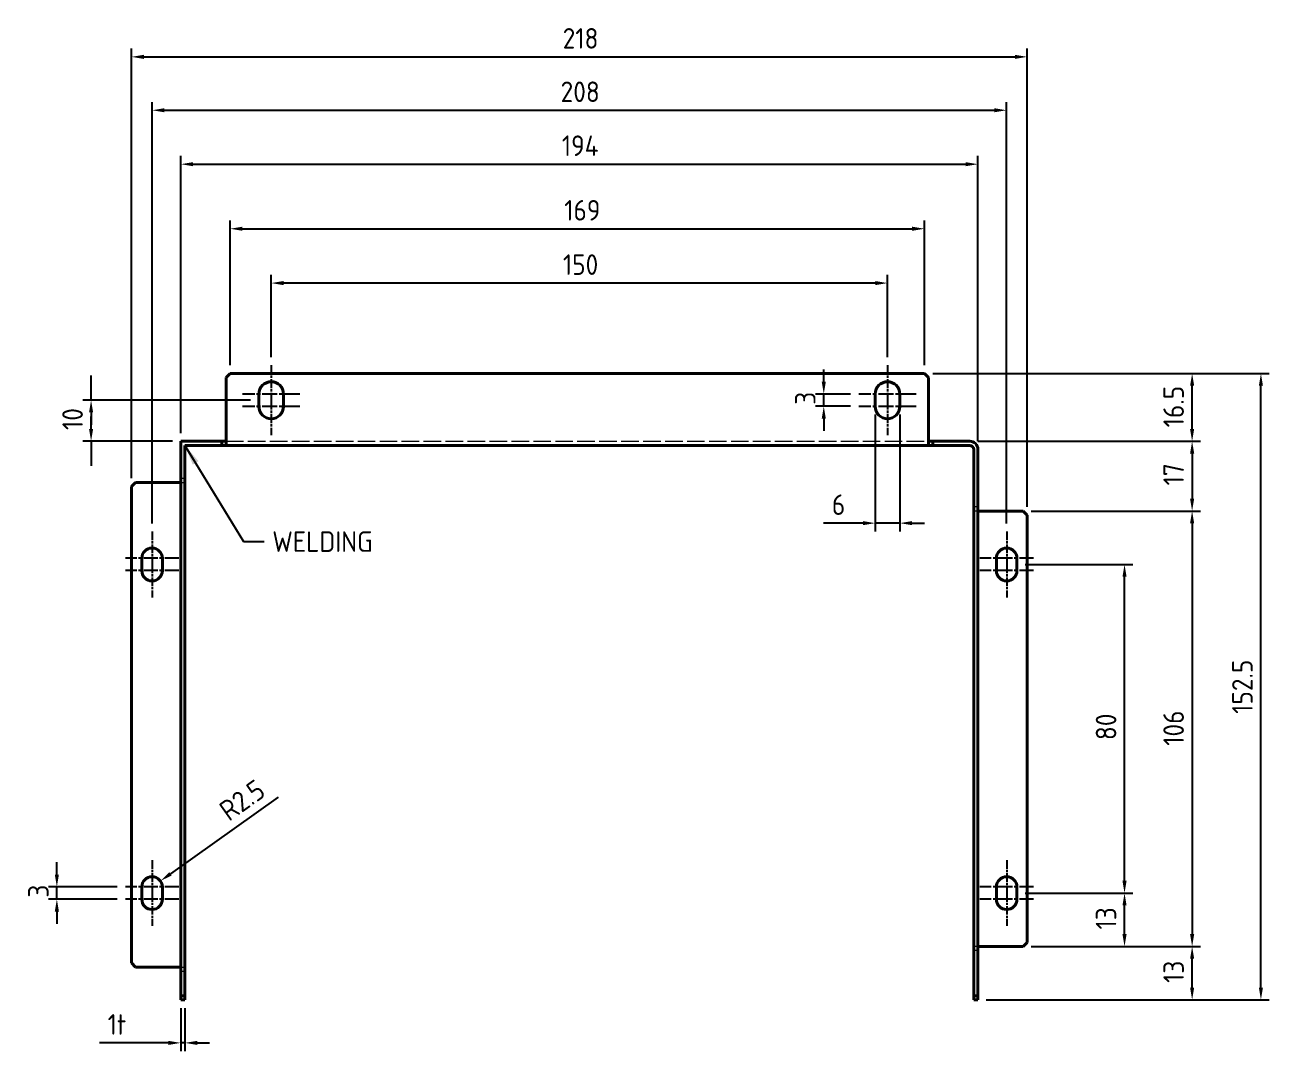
# Model space of a CAD drawing. Header units: millimetres. Extents: x 0 to 1188, y 0 to 840.
# Drawn here: x 678.4 to 981.2, y 179.9 to 429.7 of the extents above; entities that cross this region are included whole.
import ezdxf

# ---------------------------------------------------------------- set-up
doc = ezdxf.new("R2010")
doc.units = ezdxf.units.MM
doc.header["$LTSCALE"] = 2
doc.linetypes.add('CHAIN', pattern=[0.3543, 0.2362, -0.0295, 0.0591, -0.0295])
doc.linetypes.add('DASHED', pattern=[0.2067, 0.1654, -0.0413])
for name, color, linetype, lineweight in [('가려진 것(ISO)', 2, 'DASHED', 18), ('가시적인 것(ISO)', 3, 'Continuous', 40), ('기호(ISO)', 5, 'Continuous', 25), ('중심 표식(ISO)', 1, 'Continuous', 25), ('치수(ISO)', 2, 'Continuous', 25)]:
    doc.layers.add(name, color=color, linetype=linetype, lineweight=lineweight)
doc.styles.add('치수 텍스트_PSTEK_POSCO', font='isocp.shx')
doc.dimstyles.new('치수_PSTEK_POSCO', dxfattribs={"dimscale": 2, "dimtxt": 2.5, "dimasz": 1.5, "dimexe": 1, "dimexo": 1, "dimgap": 1, "dimtad": 1, "dimrnd": 1e-08, "dimdsep": 46, "dimtxsty": '치수 텍스트_PSTEK_POSCO', "dimcen": 0.09, "dimdle": 10, "dimclrd": 7, "dimclre": 7, "dimclrt": 2, "dimadec": 1, "dimazin": 2, "dimtfac": 1, "dimtmove": 0, "dimatfit": 3, "dimfxl": 0, "dimtolj": 1, "dimlwd": -1, "dimlwe": -1, "dimarcsym": 0})
doc.dimstyles.new('치수_PSTEK_POSCO$7', dxfattribs={"dimscale": 2, "dimtxt": 2.5, "dimasz": 2.5, "dimexe": 1, "dimexo": 1, "dimgap": 1, "dimtad": 1, "dimrnd": 1e-08, "dimdsep": 46, "dimtxsty": '치수 텍스트_PSTEK_POSCO', "dimcen": 0.09, "dimdle": 10, "dimclrd": 7, "dimclre": 7, "dimclrt": 2, "dimadec": 1, "dimazin": 2, "dimtfac": 1, "dimtmove": 0, "dimatfit": 3, "dimfxl": 0, "dimtolj": 1, "dimlwd": -1, "dimlwe": -1, "dimarcsym": 0})

# ---------------------------------------------------------------- blocks, each defined once
blk = doc.blocks.new('*D22')
at = {"layer": 'Defpoints', "color": 0}
for p in [(738.33, 366.83), (738.33, 346.83), (888.33, 346.83)]:
    blk.add_point(p, dxfattribs=at)
at = {"layer": '치수(ISO)', "color": 7}
for p, q in [((738.33, 348.83), (738.33, 368.83)), ((885.33, 366.83), (741.33, 366.83)), ((888.33, 348.83), (888.33, 368.83))]:
    blk.add_line(p, q, dxfattribs=at)
for points in [[(741.33, 367.33), (741.33, 366.33), (738.33, 366.83)], [(885.33, 367.33), (885.33, 366.33), (888.33, 366.83)]]:
    blk.add_solid(points, dxfattribs=at)
at = {"layer": '치수(ISO)', "color": 2, "insert": (809.33, 371.33), "char_height": 5, "attachment_point": 4, "style": '치수 텍스트_PSTEK_POSCO'}
blk.add_mtext('\\A1;150', dxfattribs=at)
blk = doc.blocks.new('*D23')
at = {"layer": 'Defpoints', "color": 0}
for p in [(897.33, 380.06), (728.33, 344.83), (897.33, 344.83)]:
    blk.add_point(p, dxfattribs=at)
at = {"layer": '치수(ISO)', "color": 7}
for p, q in [((728.33, 346.83), (728.33, 382.06)), ((897.33, 346.83), (897.33, 382.06)), ((731.33, 380.06), (894.33, 380.06))]:
    blk.add_line(p, q, dxfattribs=at)
for points in [[(731.33, 380.56), (731.33, 379.56), (728.33, 380.06)], [(894.33, 380.56), (894.33, 379.56), (897.33, 380.06)]]:
    blk.add_solid(points, dxfattribs=at)
at = {"layer": '치수(ISO)', "color": 2, "insert": (809.65, 384.56), "char_height": 5, "attachment_point": 4, "style": '치수 텍스트_PSTEK_POSCO'}
blk.add_mtext('\\A1;169', dxfattribs=at)
blk = doc.blocks.new('*D24')
at = {"layer": 'Defpoints', "color": 0}
for p in [(910.33, 395.78), (716.33, 328.33), (910.33, 326.33)]:
    blk.add_point(p, dxfattribs=at)
at = {"layer": '치수(ISO)', "color": 7}
for p, q in [((716.33, 330.33), (716.33, 397.78)), ((910.33, 328.33), (910.33, 397.78)), ((719.33, 395.78), (907.33, 395.78))]:
    blk.add_line(p, q, dxfattribs=at)
for points in [[(719.33, 396.28), (719.33, 395.28), (716.33, 395.78)], [(907.33, 396.28), (907.33, 395.28), (910.33, 395.78)]]:
    blk.add_solid(points, dxfattribs=at)
at = {"layer": '치수(ISO)', "color": 2, "insert": (809.07, 400.28), "char_height": 5, "attachment_point": 4, "style": '치수 텍스트_PSTEK_POSCO'}
blk.add_mtext('\\A1;194', dxfattribs=at)
blk = doc.blocks.new('*D25')
at = {"layer": 'Defpoints', "color": 0}
for p in [(922.33, 421.91), (704.33, 317.33), (922.33, 310.33)]:
    blk.add_point(p, dxfattribs=at)
at = {"layer": '치수(ISO)', "color": 7}
for p, q in [((704.33, 319.33), (704.33, 423.91)), ((707.33, 421.91), (919.33, 421.91)), ((922.33, 312.33), (922.33, 423.91))]:
    blk.add_line(p, q, dxfattribs=at)
for points in [[(707.33, 422.41), (707.33, 421.41), (704.33, 421.91)], [(919.33, 422.41), (919.33, 421.41), (922.33, 421.91)]]:
    blk.add_solid(points, dxfattribs=at)
at = {"layer": '치수(ISO)', "color": 2, "insert": (809.27, 426.41), "char_height": 5, "attachment_point": 4, "style": '치수 텍스트_PSTEK_POSCO'}
blk.add_mtext('\\A1;218', dxfattribs=at)
blk = doc.blocks.new('*D26')
at = {"layer": 'Defpoints', "color": 0}
for p in [(921.33, 205.33), (962.47, 205.33), (910.33, 192.33)]:
    blk.add_point(p, dxfattribs=at)
at = {"layer": '치수(ISO)', "color": 7}
for p, q in [((923.33, 205.33), (964.47, 205.33)), ((962.47, 195.33), (962.47, 202.33)), ((912.33, 192.33), (964.47, 192.33))]:
    blk.add_line(p, q, dxfattribs=at)
for points in [[(961.97, 202.33), (962.97, 202.33), (962.47, 205.33)], [(961.97, 195.33), (962.97, 195.33), (962.47, 192.33)]]:
    blk.add_solid(points, dxfattribs=at)
at = {"layer": '치수(ISO)', "color": 2, "insert": (957.97, 196.47), "char_height": 5, "attachment_point": 4, "rotation": 90, "style": '치수 텍스트_PSTEK_POSCO'}
blk.add_mtext('\\A1;13', dxfattribs=at)
blk = doc.blocks.new('*D27')
at = {"layer": 'Defpoints', "color": 0}
for p in [(919.83, 218.33), (946.02, 218.33), (921.33, 205.33)]:
    blk.add_point(p, dxfattribs=at)
at = {"layer": '치수(ISO)', "color": 7}
for p, q in [((921.83, 218.33), (948.02, 218.33)), ((946.02, 208.33), (946.02, 215.33)), ((923.33, 205.33), (948.02, 205.33))]:
    blk.add_line(p, q, dxfattribs=at)
for points in [[(945.52, 215.33), (946.52, 215.33), (946.02, 218.33)], [(945.52, 208.33), (946.52, 208.33), (946.02, 205.33)]]:
    blk.add_solid(points, dxfattribs=at)
at = {"layer": '치수(ISO)', "color": 2, "insert": (941.52, 209.47), "char_height": 5, "attachment_point": 4, "rotation": 90, "style": '치수 텍스트_PSTEK_POSCO'}
blk.add_mtext('\\A1;13', dxfattribs=at)
blk = doc.blocks.new('*D28')
at = {"layer": 'Defpoints', "color": 0}
for p in [(919.83, 298.33), (946.02, 298.33), (919.83, 218.33)]:
    blk.add_point(p, dxfattribs=at)
at = {"layer": '치수(ISO)', "color": 7}
for p, q in [((921.83, 298.33), (948.02, 298.33)), ((946.02, 221.33), (946.02, 295.33)), ((921.83, 218.33), (948.02, 218.33))]:
    blk.add_line(p, q, dxfattribs=at)
for points in [[(945.52, 295.33), (946.52, 295.33), (946.02, 298.33)], [(945.52, 221.33), (946.52, 221.33), (946.02, 218.33)]]:
    blk.add_solid(points, dxfattribs=at)
at = {"layer": '치수(ISO)', "color": 2, "insert": (941.52, 255.57), "char_height": 5, "attachment_point": 4, "rotation": 90, "style": '치수 텍스트_PSTEK_POSCO'}
blk.add_mtext('\\A1;80', dxfattribs=at)
blk = doc.blocks.new('*D29')
at = {"layer": 'Defpoints', "color": 0}
for p in [(921.33, 311.33), (921.33, 205.33), (962.47, 205.33)]:
    blk.add_point(p, dxfattribs=at)
at = {"layer": '치수(ISO)', "color": 7}
for p, q in [((923.33, 311.33), (964.47, 311.33)), ((962.47, 308.33), (962.47, 208.33)), ((923.33, 205.33), (964.47, 205.33))]:
    blk.add_line(p, q, dxfattribs=at)
for points in [[(961.97, 308.33), (962.97, 308.33), (962.47, 311.33)], [(961.97, 208.33), (962.97, 208.33), (962.47, 205.33)]]:
    blk.add_solid(points, dxfattribs=at)
at = {"layer": '치수(ISO)', "color": 2, "insert": (957.97, 254.2), "char_height": 5, "attachment_point": 4, "rotation": 90, "style": '치수 텍스트_PSTEK_POSCO'}
blk.add_mtext('\\A1;106', dxfattribs=at)
blk = doc.blocks.new('*D30')
at = {"layer": 'Defpoints', "color": 0}
for p in [(908.33, 328.33), (921.33, 311.33), (962.47, 311.33)]:
    blk.add_point(p, dxfattribs=at)
at = {"layer": '치수(ISO)', "color": 7}
for p, q in [((910.33, 328.33), (964.47, 328.33)), ((962.47, 325.33), (962.47, 314.33)), ((923.33, 311.33), (964.47, 311.33))]:
    blk.add_line(p, q, dxfattribs=at)
for points in [[(961.97, 325.33), (962.97, 325.33), (962.47, 328.33)], [(961.97, 314.33), (962.97, 314.33), (962.47, 311.33)]]:
    blk.add_solid(points, dxfattribs=at)
at = {"layer": '치수(ISO)', "color": 2, "insert": (957.97, 317.58), "char_height": 5, "attachment_point": 4, "rotation": 90, "style": '치수 텍스트_PSTEK_POSCO'}
blk.add_mtext('\\A1;17', dxfattribs=at)
blk = doc.blocks.new('*D31')
at = {"layer": 'Defpoints', "color": 0}
for p in [(897.33, 344.83), (962.47, 344.83), (908.33, 328.33)]:
    blk.add_point(p, dxfattribs=at)
at = {"layer": '치수(ISO)', "color": 7}
for p, q in [((899.33, 344.83), (964.47, 344.83)), ((962.47, 331.33), (962.47, 341.83)), ((910.33, 328.33), (964.47, 328.33))]:
    blk.add_line(p, q, dxfattribs=at)
for points in [[(961.97, 341.83), (962.97, 341.83), (962.47, 344.83)], [(961.97, 331.33), (962.97, 331.33), (962.47, 328.33)]]:
    blk.add_solid(points, dxfattribs=at)
at = {"layer": '치수(ISO)', "color": 2, "insert": (957.97, 331.72), "char_height": 5, "attachment_point": 4, "rotation": 90, "style": '치수 텍스트_PSTEK_POSCO'}
blk.add_mtext('\\A1;16.5', dxfattribs=at)
blk = doc.blocks.new('*D32')
at = {"layer": 'Defpoints', "color": 0}
for p in [(694.49, 338.33), (735.33, 338.33), (716.33, 328.33)]:
    blk.add_point(p, dxfattribs=at)
at = {"layer": '치수(ISO)', "color": 7}
for p, q in [((694.49, 341.33), (694.49, 344.33)), ((694.49, 338.33), (694.49, 341.33)), ((733.33, 338.33), (692.49, 338.33)), ((694.49, 335.33), (694.49, 332.33)), ((694.49, 331.33), (694.49, 334.33)), ((714.33, 328.33), (692.49, 328.33)), ((694.49, 328.33), (694.49, 325.33)), ((694.49, 325.33), (694.49, 322.33))]:
    blk.add_line(p, q, dxfattribs=at)
for points in [[(693.99, 335.33), (694.99, 335.33), (694.49, 338.33)], [(693.99, 331.33), (694.99, 331.33), (694.49, 328.33)]]:
    blk.add_solid(points, dxfattribs=at)
at = {"layer": '치수(ISO)', "color": 2, "insert": (689.99, 331.07), "char_height": 5, "attachment_point": 4, "rotation": 90, "style": '치수 텍스트_PSTEK_POSCO'}
blk.add_mtext('\\A1;10', dxfattribs=at)
blk = doc.blocks.new('*D33')
at = {"layer": 'Defpoints', "color": 0}
for p in [(897.33, 344.83), (979.21, 344.83), (910.33, 192.33)]:
    blk.add_point(p, dxfattribs=at)
at = {"layer": '치수(ISO)', "color": 7}
for p, q in [((899.33, 344.83), (981.21, 344.83)), ((979.21, 195.33), (979.21, 341.83)), ((912.33, 192.33), (981.21, 192.33))]:
    blk.add_line(p, q, dxfattribs=at)
for points in [[(978.71, 341.83), (979.71, 341.83), (979.21, 344.83)], [(978.71, 195.33), (979.71, 195.33), (979.21, 192.33)]]:
    blk.add_solid(points, dxfattribs=at)
at = {"layer": '치수(ISO)', "color": 2, "insert": (974.71, 261.97), "char_height": 5, "attachment_point": 4, "rotation": 90, "style": '치수 텍스트_PSTEK_POSCO'}
blk.add_mtext('\\A1;152.5', dxfattribs=at)
blk = doc.blocks.new('*D36')
at = {"layer": 'Defpoints', "color": 0}
for p in [(686.16, 219.83), (702.83, 219.83), (702.83, 216.83)]:
    blk.add_point(p, dxfattribs=at)
at = {"layer": '치수(ISO)', "color": 7}
for p, q in [((686.16, 222.83), (686.16, 225.83)), ((700.83, 219.83), (684.16, 219.83)), ((686.16, 216.83), (686.16, 219.83)), ((700.83, 216.83), (684.16, 216.83)), ((686.16, 213.83), (686.16, 210.83))]:
    blk.add_line(p, q, dxfattribs=at)
for points in [[(685.66, 222.83), (686.66, 222.83), (686.16, 219.83)], [(685.66, 213.83), (686.66, 213.83), (686.16, 216.83)]]:
    blk.add_solid(points, dxfattribs=at)
at = {"layer": '치수(ISO)', "color": 2, "insert": (681.66, 217.22), "char_height": 5, "attachment_point": 4, "rotation": 90, "style": '치수 텍스트_PSTEK_POSCO'}
blk.add_mtext('\\A1;3', dxfattribs=at)
blk = doc.blocks.new('*D37')
at = {"layer": 'Defpoints', "color": 0}
for p in [(711.37, 221.28), (709.33, 219.83)]:
    blk.add_point(p, dxfattribs=at)
at = {"layer": '치수(ISO)', "color": 7}
blk.add_line((740, 241.65), (713.81, 223.01), dxfattribs=at)
blk.add_solid([(713.52, 223.42), (714.1, 222.61), (711.37, 221.28)], dxfattribs=at)
at = {"layer": '치수(ISO)', "color": 2, "insert": (726.63, 237.66), "char_height": 5, "attachment_point": 4, "rotation": 35.4369, "style": '치수 텍스트_PSTEK_POSCO'}
blk.add_mtext('\\A1;R2.5', dxfattribs=at)
blk = doc.blocks.new('*D38')
at = {"layer": 'Defpoints', "color": 0}
for p in [(716.33, 192.33), (717.33, 192.33), (717.33, 181.86)]:
    blk.add_point(p, dxfattribs=at)
at = {"layer": '치수(ISO)', "color": 7}
for p, q in [((716.33, 190.33), (716.33, 179.86)), ((717.33, 190.33), (717.33, 179.86)), ((713.33, 181.86), (696.52, 181.86)), ((717.33, 181.86), (716.33, 181.86)), ((720.33, 181.86), (723.33, 181.86))]:
    blk.add_line(p, q, dxfattribs=at)
for points in [[(713.33, 182.36), (713.33, 181.36), (716.33, 181.86)], [(720.33, 182.36), (720.33, 181.36), (717.33, 181.86)]]:
    blk.add_solid(points, dxfattribs=at)
at = {"layer": '치수(ISO)', "color": 2, "insert": (698.52, 186.36), "char_height": 5, "attachment_point": 4, "style": '치수 텍스트_PSTEK_POSCO'}
blk.add_mtext('\\A1;1t', dxfattribs=at)
blk = doc.blocks.new('*D39')
at = {"layer": 'Defpoints', "color": 0}
for p in [(885.33, 336.83), (891.33, 336.83), (891.33, 308.39)]:
    blk.add_point(p, dxfattribs=at)
at = {"layer": '치수(ISO)', "color": 7}
for p, q in [((885.33, 334.83), (885.33, 306.39)), ((891.33, 334.83), (891.33, 306.39)), ((882.33, 308.39), (872.79, 308.39)), ((891.33, 308.39), (885.33, 308.39)), ((894.33, 308.39), (897.33, 308.39))]:
    blk.add_line(p, q, dxfattribs=at)
for points in [[(882.33, 308.89), (882.33, 307.89), (885.33, 308.39)], [(894.33, 308.89), (894.33, 307.89), (891.33, 308.39)]]:
    blk.add_solid(points, dxfattribs=at)
at = {"layer": '치수(ISO)', "color": 2, "insert": (874.79, 312.89), "char_height": 5, "attachment_point": 4, "style": '치수 텍스트_PSTEK_POSCO'}
blk.add_mtext('\\A1;6', dxfattribs=at)
blk = doc.blocks.new('*D40')
at = {"layer": 'Defpoints', "color": 0}
for p in [(872.82, 339.83), (881.33, 339.83), (881.33, 336.83)]:
    blk.add_point(p, dxfattribs=at)
at = {"layer": '치수(ISO)', "color": 7}
for p, q in [((872.82, 342.83), (872.82, 345.83)), ((879.33, 339.83), (870.82, 339.83)), ((872.82, 336.83), (872.82, 339.83)), ((879.33, 336.83), (870.82, 336.83)), ((872.82, 333.83), (872.82, 330.83))]:
    blk.add_line(p, q, dxfattribs=at)
for points in [[(872.32, 342.83), (873.32, 342.83), (872.82, 339.83)], [(872.32, 333.83), (873.32, 333.83), (872.82, 336.83)]]:
    blk.add_solid(points, dxfattribs=at)
at = {"layer": '치수(ISO)', "color": 2, "insert": (868.32, 337.22), "char_height": 5, "attachment_point": 4, "rotation": 90, "style": '치수 텍스트_PSTEK_POSCO'}
blk.add_mtext('\\A1;3', dxfattribs=at)
blk = doc.blocks.new('*D41')
at = {"layer": 'Defpoints', "color": 0}
for p in [(917.33, 408.91), (709.33, 306.33), (917.33, 306.33)]:
    blk.add_point(p, dxfattribs=at)
at = {"layer": '치수(ISO)', "color": 7}
for p, q in [((709.33, 308.33), (709.33, 410.91)), ((712.33, 408.91), (914.33, 408.91)), ((917.33, 308.33), (917.33, 410.91))]:
    blk.add_line(p, q, dxfattribs=at)
for points in [[(712.33, 409.41), (712.33, 408.41), (709.33, 408.91)], [(914.33, 409.41), (914.33, 408.41), (917.33, 408.91)]]:
    blk.add_solid(points, dxfattribs=at)
at = {"layer": '치수(ISO)', "color": 2, "insert": (808.77, 413.41), "char_height": 5, "attachment_point": 4, "style": '치수 텍스트_PSTEK_POSCO'}
blk.add_mtext('\\A1;208', dxfattribs=at)

msp = doc.modelspace()

# ---------------------------------------------------------------- linework, layer by layer
at = {"layer": '가려진 것(ISO)', "ltscale": 12.926343}
msp.add_line((727.332, 328.326), (898.332, 328.326), dxfattribs=at)
at = {"layer": '가려진 것(ISO)', "ltscale": 0.952248}
for p, q in [((716.332, 319.326), (717.332, 319.326)), ((716.332, 318.326), (717.332, 318.326)), ((910.332, 312.326), (909.332, 312.326)), ((910.332, 311.326), (909.332, 311.326)), ((910.332, 205.326), (909.332, 205.326)), ((910.332, 204.326), (909.332, 204.326)), ((716.332, 200.326), (717.332, 200.326)), ((716.332, 199.326), (717.332, 199.326))]:
    msp.add_line(p, q, dxfattribs=at)
at = {"layer": '가시적인 것(ISO)'}
for p, q in [((727.332, 343.826), (728.332, 344.826)), ((727.332, 329.326), (727.332, 343.826)), ((728.332, 344.826), (897.332, 344.826)), ((897.332, 344.826), (898.332, 343.826)), ((898.332, 343.826), (898.332, 329.326)), ((735.332, 336.826), (735.332, 339.826)), ((741.332, 339.826), (741.332, 336.826)), ((885.332, 336.826), (885.332, 339.826)), ((891.332, 339.826), (891.332, 336.826)), ((726.332, 328.326), (716.332, 328.326)), ((716.332, 328.326), (716.332, 193.326)), ((717.332, 327.326), (717.332, 193.326)), ((717.332, 327.326), (726.332, 327.326)), ((726.332, 327.326), (726.332, 328.326)), ((726.332, 328.326), (727.332, 328.326)), ((727.332, 327.326), (726.332, 327.326)), ((727.332, 329.326), (727.332, 327.326)), ((898.332, 327.326), (727.332, 327.326)), ((898.332, 327.326), (898.332, 329.326)), ((898.332, 328.326), (899.332, 328.326)), ((899.332, 327.326), (898.332, 327.326)), ((908.332, 328.326), (899.332, 328.326)), ((899.332, 328.326), (899.332, 327.326)), ((899.332, 327.326), (908.332, 327.326)), ((909.332, 326.326), (909.332, 193.326)), ((910.332, 326.326), (910.332, 193.326)), ((704.332, 317.326), (705.332, 318.326)), ((705.332, 318.326), (715.332, 318.326)), ((715.332, 318.326), (716.332, 318.326)), ((704.332, 317.326), (704.332, 201.326)), ((911.332, 311.326), (910.332, 311.326)), ((921.332, 311.326), (911.332, 311.326)), ((921.332, 311.326), (922.332, 310.326)), ((922.332, 206.326), (922.332, 310.326)), ((706.832, 296.826), (706.832, 299.826)), ((711.832, 299.826), (711.832, 296.826)), ((914.832, 296.826), (914.832, 299.826)), ((919.832, 299.826), (919.832, 296.826)), ((706.832, 216.826), (706.832, 219.826)), ((711.832, 219.826), (711.832, 216.826)), ((914.832, 216.826), (914.832, 219.826)), ((919.832, 219.826), (919.832, 216.826)), ((922.332, 206.326), (921.332, 205.326)), ((911.332, 205.326), (910.332, 205.326)), ((921.332, 205.326), (911.332, 205.326)), ((705.332, 200.326), (704.332, 201.326)), ((705.332, 200.326), (715.332, 200.326)), ((715.332, 200.326), (716.332, 200.326)), ((717.332, 193.326), (716.332, 193.326)), ((716.332, 193.326), (716.332, 192.326)), ((716.332, 192.326), (717.332, 192.326)), ((717.332, 192.326), (717.332, 193.326)), ((910.332, 193.326), (909.332, 193.326)), ((909.332, 193.326), (909.332, 192.326)), ((909.332, 192.326), (910.332, 192.326)), ((910.332, 192.326), (910.332, 193.326))]:
    msp.add_line(p, q, dxfattribs=at)
for centre, radius, start, end in [((738.332, 339.826), 3, 0, 180), ((888.332, 339.826), 3, 0, 180), ((738.332, 336.826), 3, 180, 0), ((888.332, 336.826), 3, 180, 0), ((908.332, 326.326), 2, 0, 90), ((908.332, 326.326), 1, 0, 90), ((709.332, 299.826), 2.5, 0, 180), ((917.332, 299.826), 2.5, 0, 180), ((709.332, 296.826), 2.5, 180, 0), ((917.332, 296.826), 2.5, 180, 0), ((709.332, 219.826), 2.5, 0, 180), ((917.332, 219.826), 2.5, 0, 180), ((709.332, 216.826), 2.5, 180, 0), ((917.332, 216.826), 2.5, 180, 0)]:
    msp.add_arc(centre, radius, start, end, dxfattribs=at)
at = {"layer": '중심 표식(ISO)', "linetype": 'CHAIN', "ltscale": 4.722531}
for p, q in [((738.332, 346.826), (738.332, 338.326)), ((888.332, 346.826), (888.332, 338.326)), ((738.332, 338.326), (738.332, 329.826)), ((888.332, 338.326), (888.332, 329.826))]:
    msp.add_line(p, q, dxfattribs=at)
at = {"layer": '중심 표식(ISO)', "linetype": 'CHAIN', "ltscale": 7.778352}
for p, q in [((745.332, 339.826), (731.332, 339.826)), ((895.332, 339.826), (881.332, 339.826)), ((745.332, 336.826), (731.332, 336.826)), ((895.332, 336.826), (881.332, 336.826))]:
    msp.add_line(p, q, dxfattribs=at)
at = {"layer": '중심 표식(ISO)', "linetype": 'CHAIN', "ltscale": 4.44473}
for p, q in [((709.332, 306.326), (709.332, 298.326)), ((917.332, 306.326), (917.332, 298.326)), ((709.332, 298.326), (709.332, 290.326)), ((917.332, 298.326), (917.332, 290.326)), ((709.332, 226.326), (709.332, 218.326)), ((917.332, 226.326), (917.332, 218.326)), ((709.332, 218.326), (709.332, 210.326)), ((917.332, 218.326), (917.332, 210.326))]:
    msp.add_line(p, q, dxfattribs=at)
at = {"layer": '중심 표식(ISO)', "linetype": 'CHAIN', "ltscale": 7.222748}
for p, q in [((715.832, 299.826), (702.832, 299.826)), ((923.832, 299.826), (910.832, 299.826)), ((715.832, 296.826), (702.832, 296.826)), ((923.832, 296.826), (910.832, 296.826)), ((715.832, 219.826), (702.832, 219.826)), ((923.832, 219.826), (910.832, 219.826)), ((715.832, 216.826), (702.832, 216.826)), ((923.832, 216.826), (910.832, 216.826))]:
    msp.add_line(p, q, dxfattribs=at)

# ---------------------------------------------------------------- texts
at = {"layer": '기호(ISO)', "color": 2, "insert": (738.588, 303.891), "char_height": 5, "width": 28.8975, "attachment_point": 4, "style": '치수 텍스트_PSTEK_POSCO'}
msp.add_mtext('{\\fISOCP|b0|i0;\\H5.0000;WELDING}', dxfattribs=at)

# ---------------------------------------------------------------- dimensions: what is measured, and where the dimension line sits
at = {"layer": '치수(ISO)', "color": 7}
for base, p1, p2, angle, override, picture, middle in [((922.332, 421.912), (704.332, 317.326), (922.332, 310.326), 180, {"dimdec": 2, "dimtp": 0, "dimtm": 0, "dimtdec": 2, "dimtofl": 0, "dimatfit": 1}, '*D25', (813.332, 421.912)), ((917.332, 408.906), (709.332, 306.326), (917.332, 306.326), 180, {"dimdec": 2, "dimtp": 0, "dimtm": 0, "dimtdec": 2, "dimtofl": 0, "dimatfit": 1}, '*D41', (813.332, 408.906)), ((910.332, 395.785), (716.332, 328.326), (910.332, 326.326), 180, {"dimdec": 2, "dimtp": 0, "dimtm": 0, "dimtdec": 2, "dimtofl": 0, "dimatfit": 1}, '*D24', (813.332, 395.785)), ((897.332, 380.057), (728.332, 344.826), (897.332, 344.826), 180, {"dimdec": 2, "dimtp": 0, "dimtm": 0, "dimtdec": 2, "dimtofl": 0, "dimatfit": 1}, '*D23', (813.832, 380.057)), ((738.332, 366.826), (888.332, 346.826), (738.332, 346.826), 180, {"dimdec": 2, "dimtp": 0, "dimtm": 0, "dimtdec": 2, "dimtofl": 0, "dimatfit": 1}, '*D22', (813.332, 366.826)), ((872.817, 339.826), (881.332, 336.826), (881.332, 339.826), 90, {"dimdec": 2, "dimtp": 0, "dimtm": 0, "dimtdec": 2, "dimtofl": 1, "dimatfit": 1}, '*D40', (872.817, 338.326)), ((694.491, 338.326), (716.332, 328.326), (735.332, 338.326), 90, {"dimdec": 2, "dimtp": 0, "dimtm": 0, "dimtdec": 2, "dimtofl": 0, "dimatfit": 1}, '*D32', (694.491, 333.326)), ((962.469, 344.826), (908.332, 328.326), (897.332, 344.826), 90, {"dimdec": 2, "dimtp": 0, "dimtm": 0, "dimtdec": 2, "dimtofl": 0, "dimatfit": 1}, '*D31', (962.469, 336.576)), ((979.209, 344.826), (910.332, 192.326), (897.332, 344.826), 90, {"dimdec": 2, "dimtp": 0, "dimtm": 0, "dimtdec": 2, "dimtofl": 0, "dimatfit": 1}, '*D33', (979.209, 268.576)), ((962.469, 311.326), (908.332, 328.326), (921.332, 311.326), 90, {"dimdec": 2, "dimtp": 0, "dimtm": 0, "dimtdec": 2, "dimtofl": 0, "dimatfit": 1}, '*D30', (962.469, 319.826)), ((962.469, 205.326), (921.332, 311.326), (921.332, 205.326), 90, {"dimdec": 2, "dimtp": 0, "dimtm": 0, "dimtdec": 2, "dimtofl": 0, "dimatfit": 1}, '*D29', (962.469, 258.326)), ((946.016, 298.326), (919.832, 218.326), (919.832, 298.326), 90, {"dimdec": 2, "dimtp": 0, "dimtm": 0, "dimtdec": 2, "dimtofl": 0, "dimatfit": 1}, '*D28', (946.016, 258.326)), ((686.159, 219.826), (702.832, 216.826), (702.832, 219.826), 90, {"dimdec": 2, "dimtp": 0, "dimtm": 0, "dimtdec": 2, "dimtofl": 1, "dimatfit": 1}, '*D36', (686.159, 218.326)), ((946.016, 218.326), (921.332, 205.326), (919.832, 218.326), 90, {"dimdec": 2, "dimtp": 0, "dimtm": 0, "dimtdec": 2, "dimtofl": 0, "dimatfit": 1}, '*D27', (946.016, 211.826)), ((962.469, 205.326), (910.332, 192.326), (921.332, 205.326), 90, {"dimdec": 2, "dimtp": 0, "dimtm": 0, "dimtdec": 2, "dimtofl": 0, "dimatfit": 1}, '*D26', (962.469, 198.826))]:
    dim = msp.add_linear_dim(base=base, p1=p1, p2=p2, angle=angle, dimstyle='치수_PSTEK_POSCO', override=override, dxfattribs=at)
    dim.commit()
    dim.dimension.update_dxf_attribs({"geometry": picture, "text_midpoint": middle, "dimtype": 160})
dim = msp.add_linear_dim(base=(891.332, 308.389), p1=(885.332, 336.826), p2=(891.332, 336.826), dimstyle='치수_PSTEK_POSCO', override={"dimdec": 2, "dimtp": 0, "dimtm": 0, "dimtdec": 2, "dimtofl": 1, "dimatfit": 1}, dxfattribs=at)
dim.commit()
dim.dimension.update_dxf_attribs({"geometry": '*D39', "text_midpoint": (876.059, 308.389), "dimtype": 160})
dim = msp.add_radius_dim(center=(709.332, 219.826), mpoint=(711.369, 221.276), dimstyle='치수_PSTEK_POSCO', override={"dimdec": 2, "dimcen": 0, "dimtp": 0, "dimtm": 0, "dimtdec": 2, "dimtofl": 0}, dxfattribs=at)
dim.commit()
dim.dimension.update_dxf_attribs({"geometry": '*D37', "text_midpoint": (733.803, 237.24), "dimtype": 164})
dim = msp.add_linear_dim(base=(717.332, 181.856), p1=(716.332, 192.326), p2=(717.332, 192.326), angle=180, text='<>t', dimstyle='치수_PSTEK_POSCO', override={"dimdec": 2, "dimtp": 0, "dimtm": 0, "dimtdec": 2, "dimtofl": 1, "dimatfit": 1}, dxfattribs=at)
dim.commit()
dim.dimension.update_dxf_attribs({"geometry": '*D38', "text_midpoint": (700.52, 181.856), "dimtype": 160})

# ---------------------------------------------------------------- leaders
at = {"layer": '기호(ISO)', "color": 7, "annotation_type": 0, "has_hookline": 1, "hookline_direction": 0, "text_width": 27.332}
msp.add_leader([(717.332, 327.326), (731.588, 303.891), (736.588, 303.891)], dimstyle='치수_PSTEK_POSCO$7', override={"dimtad": 0}, dxfattribs=at)

doc.saveas('drawing.dxf')
